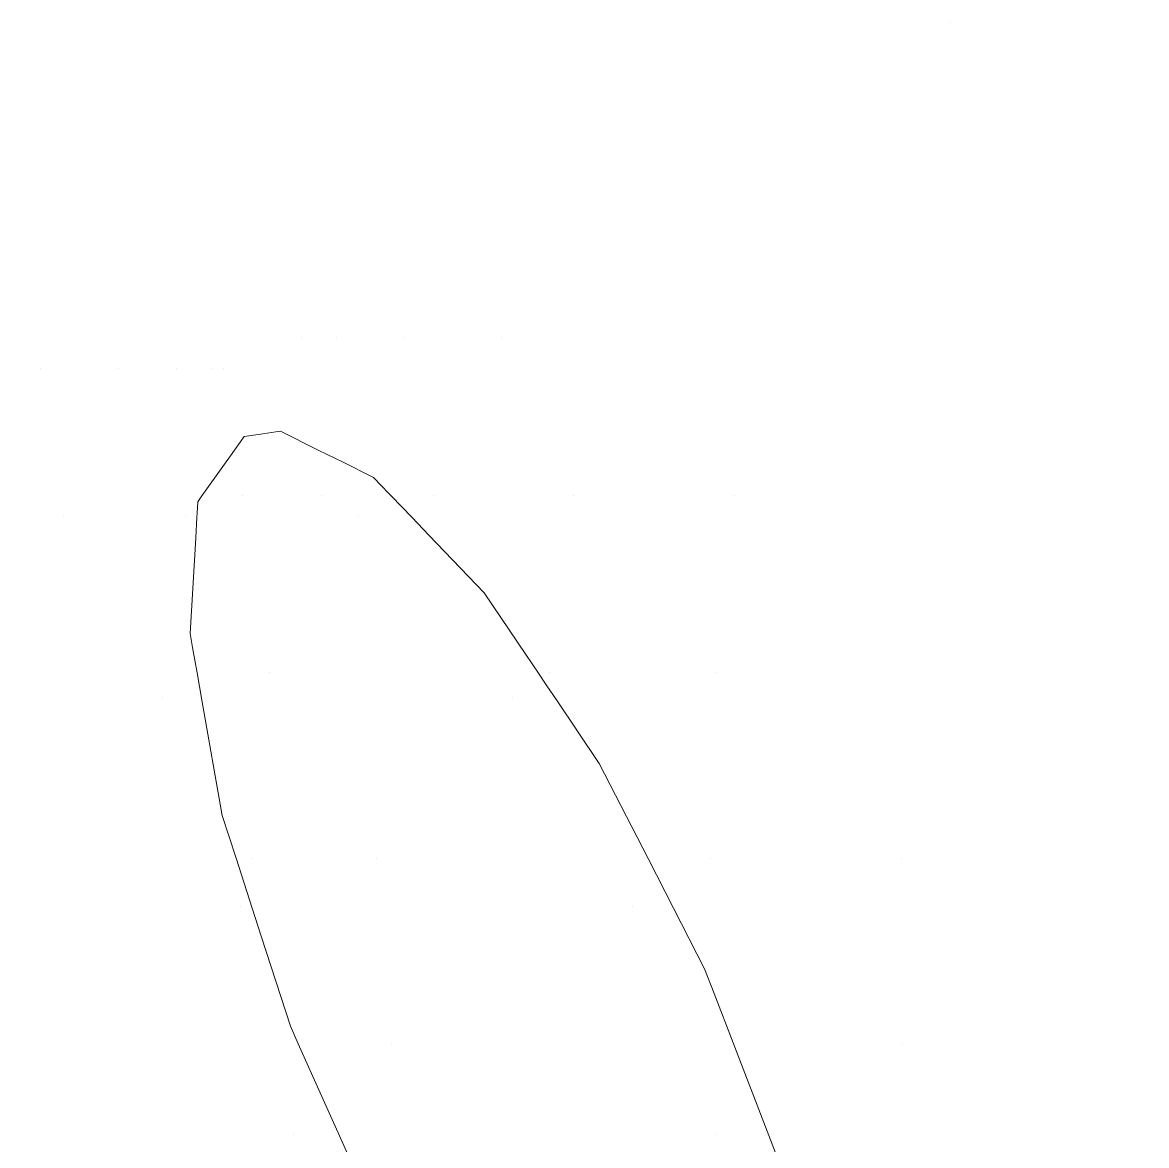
# Model space of a CAD drawing. Header units: millimetres. Extents: x 5.8 to 24, y 1.5 to 15.8.
# Drawn here: x 15.03 to 20.75, y 10.04 to 15.75 of the extents above; entities that cross this region are included whole.
import ezdxf

# ---------------------------------------------------------------- set-up
doc = ezdxf.new("R2010")
doc.units = ezdxf.units.MM
doc.header["$LTSCALE"] = 50
doc.layers.add('None', color=7, linetype='Continuous', lineweight=5)

msp = doc.modelspace()

# ---------------------------------------------------------------- linework, layer by layer
at = {"layer": 'None', "color": 7, "linetype": 'Continuous', "lineweight": 5, "transparency": 33554687}
for points, invisible_edges in [([(18.8613, 15.6434, 5.1765), (18.8107, 15.6434, 5.3902), (19.75, 15.75, 5.5)], 11), ([(18.8107, 15.6434, 5.3902), (18.8107, 15.6434, 5.6098), (19.75, 15.75, 5.5)], 11), ([(18.8107, 15.6434, 5.6098), (18.8613, 15.6434, 5.8235), (19.75, 15.75, 5.5)], 11), ([(18.9599, 15.6434, 4.9803), (18.8613, 15.6434, 5.1765), (19.75, 15.75, 5.5)], 11), ([(18.8613, 15.6434, 5.8235), (18.9599, 15.6434, 6.0197), (19.75, 15.75, 5.5)], 11), ([(19.101, 15.6434, 4.8121), (18.9599, 15.6434, 4.9803), (19.75, 15.75, 5.5)], 11), ([(18.9599, 15.6434, 6.0197), (19.101, 15.6434, 6.1879), (19.75, 15.75, 5.5)], 11), ([(19.2771, 15.6434, 4.681), (19.101, 15.6434, 4.8121), (19.75, 15.75, 5.5)], 11), ([(19.101, 15.6434, 6.1879), (19.2771, 15.6434, 6.319), (19.75, 15.75, 5.5)], 11), ([(19.4788, 15.6434, 4.594), (19.2771, 15.6434, 4.681), (19.75, 15.75, 5.5)], 11), ([(19.2771, 15.6434, 6.319), (19.4788, 15.6434, 6.406), (19.75, 15.75, 5.5)], 11), ([(19.695, 15.6434, 4.5559), (19.4788, 15.6434, 4.594), (19.75, 15.75, 5.5)], 11), ([(19.4788, 15.6434, 6.406), (19.695, 15.6434, 6.4441), (19.75, 15.75, 5.5)], 11), ([(19.9142, 15.6434, 4.5687), (19.695, 15.6434, 4.5559), (19.75, 15.75, 5.5)], 11), ([(19.695, 15.6434, 6.4441), (19.9142, 15.6434, 6.4313), (19.75, 15.75, 5.5)], 11), ([(20.6957, 15.6434, 5.5), (20.6702, 15.6434, 5.2819), (19.75, 15.75, 5.5)], 11), ([(20.6702, 15.6434, 5.2819), (20.5951, 15.6434, 5.0756), (19.75, 15.75, 5.5)], 11), ([(20.5951, 15.6434, 5.0756), (20.4745, 15.6434, 4.8921), (19.75, 15.75, 5.5)], 11), ([(20.4745, 15.6434, 4.8921), (20.3147, 15.6434, 4.7414), (19.75, 15.75, 5.5)], 11), ([(20.3147, 15.6434, 4.7414), (20.1246, 15.6434, 4.6316), (19.75, 15.75, 5.5)], 11), ([(20.1246, 15.6434, 4.6316), (19.9142, 15.6434, 4.5687), (19.75, 15.75, 5.5)], 11), ([(19.9142, 15.6434, 6.4313), (20.1246, 15.6434, 6.3684), (19.75, 15.75, 5.5)], 11), ([(20.1246, 15.6434, 6.3684), (20.3147, 15.6434, 6.2586), (19.75, 15.75, 5.5)], 11), ([(20.3147, 15.6434, 6.2586), (20.4745, 15.6434, 6.1079), (19.75, 15.75, 5.5)], 11), ([(20.4745, 15.6434, 6.1079), (20.5951, 15.6434, 5.9244), (19.75, 15.75, 5.5)], 11), ([(20.5951, 15.6434, 5.9244), (20.6702, 15.6434, 5.7181), (19.75, 15.75, 5.5)], 11), ([(20.6702, 15.6434, 5.7181), (20.6957, 15.6434, 5.5), (19.75, 15.75, 5.5)], 11), ([(18.0172, 15.3291, 4.8693), (17.9185, 15.3291, 5.2859), (18.8107, 15.6434, 5.3902), (18.8613, 15.6434, 5.1765)], 15), ([(17.9185, 15.3291, 5.2859), (17.9185, 15.3291, 5.7141), (18.8107, 15.6434, 5.6098), (18.8107, 15.6434, 5.3902)], 15), ([(17.9185, 15.3291, 5.7141), (18.0172, 15.3291, 6.1307), (18.8613, 15.6434, 5.8235), (18.8107, 15.6434, 5.6098)], 15), ([(18.2094, 15.3291, 4.4867), (18.0172, 15.3291, 4.8693), (18.8613, 15.6434, 5.1765), (18.9599, 15.6434, 4.9803)], 15), ([(18.0172, 15.3291, 6.1307), (18.2094, 15.3291, 6.5133), (18.9599, 15.6434, 6.0197), (18.8613, 15.6434, 5.8235)], 15), ([(18.4846, 15.3291, 4.1587), (18.2094, 15.3291, 4.4867), (18.9599, 15.6434, 4.9803), (19.101, 15.6434, 4.8121)], 15), ([(18.2094, 15.3291, 6.5133), (18.4846, 15.3291, 6.8413), (19.101, 15.6434, 6.1879), (18.9599, 15.6434, 6.0197)], 15), ([(18.828, 15.3291, 3.903), (18.4846, 15.3291, 4.1587), (19.101, 15.6434, 4.8121), (19.2771, 15.6434, 4.681)], 15), ([(18.4846, 15.3291, 6.8413), (18.828, 15.3291, 7.097), (19.2771, 15.6434, 6.319), (19.101, 15.6434, 6.1879)], 15), ([(19.2211, 15.3291, 3.7335), (18.828, 15.3291, 3.903), (19.2771, 15.6434, 4.681), (19.4788, 15.6434, 4.594)], 15), ([(18.828, 15.3291, 7.097), (19.2211, 15.3291, 7.2665), (19.4788, 15.6434, 6.406), (19.2771, 15.6434, 6.319)], 15), ([(19.6428, 15.3291, 3.6591), (19.2211, 15.3291, 3.7335), (19.4788, 15.6434, 4.594), (19.695, 15.6434, 4.5559)], 15), ([(19.2211, 15.3291, 7.2665), (19.6428, 15.3291, 7.3409), (19.695, 15.6434, 6.4441), (19.4788, 15.6434, 6.406)], 15), ([(20.0702, 15.3291, 3.684), (19.6428, 15.3291, 3.6591), (19.695, 15.6434, 4.5559), (19.9142, 15.6434, 4.5687)], 15), ([(19.6428, 15.3291, 7.3409), (20.0702, 15.3291, 7.316), (19.9142, 15.6434, 6.4313), (19.695, 15.6434, 6.4441)], 15), ([(20.4804, 15.3291, 3.8068), (20.0702, 15.3291, 3.684), (19.9142, 15.6434, 4.5687), (20.1246, 15.6434, 4.6316)], 15), ([(20.0702, 15.3291, 7.316), (20.4804, 15.3291, 7.1932), (20.1246, 15.6434, 6.3684), (19.9142, 15.6434, 6.4313)], 15), ([(20.8512, 15.3291, 4.0209), (20.4804, 15.3291, 3.8068), (20.1246, 15.6434, 4.6316), (20.3147, 15.6434, 4.7414)], 15), ([(20.4804, 15.3291, 7.1932), (20.8512, 15.3291, 6.9791), (20.3147, 15.6434, 6.2586), (20.1246, 15.6434, 6.3684)], 15), ([(21.1626, 15.3291, 4.3147), (20.8512, 15.3291, 4.0209), (20.3147, 15.6434, 4.7414), (20.4745, 15.6434, 4.8921)], 15), ([(20.8512, 15.3291, 6.9791), (21.1626, 15.3291, 6.6853), (20.4745, 15.6434, 6.1079), (20.3147, 15.6434, 6.2586)], 15), ([(21.3979, 15.3291, 4.6724), (21.1626, 15.3291, 4.3147), (20.4745, 15.6434, 4.8921), (20.5951, 15.6434, 5.0756)], 15), ([(21.1626, 15.3291, 6.6853), (21.3979, 15.3291, 6.3276), (20.5951, 15.6434, 5.9244), (20.4745, 15.6434, 6.1079)], 15), ([(21.5443, 15.3291, 5.0747), (21.3979, 15.3291, 4.6724), (20.5951, 15.6434, 5.0756), (20.6702, 15.6434, 5.2819)], 15), ([(21.3979, 15.3291, 6.3276), (21.5443, 15.3291, 5.9253), (20.6702, 15.6434, 5.7181), (20.5951, 15.6434, 5.9244)], 15), ([(21.594, 15.3291, 5.5), (21.5443, 15.3291, 5.0747), (20.6702, 15.6434, 5.2819), (20.6957, 15.6434, 5.5)], 15), ([(21.5443, 15.3291, 5.9253), (21.594, 15.3291, 5.5), (20.6957, 15.6434, 5.5), (20.6702, 15.6434, 5.7181)], 15), ([(17.26, 14.8228, 4.5937), (17.1181, 14.8228, 5.1924), (17.9185, 15.3291, 5.2859), (18.0172, 15.3291, 4.8693)], 15), ([(17.1181, 14.8228, 5.1924), (17.1181, 14.8228, 5.8076), (17.9185, 15.3291, 5.7141), (17.9185, 15.3291, 5.2859)], 15), ([(17.1181, 14.8228, 5.8076), (17.26, 14.8228, 6.4063), (18.0172, 15.3291, 6.1307), (17.9185, 15.3291, 5.7141)], 15), ([(17.5361, 14.8228, 4.0439), (17.26, 14.8228, 4.5937), (18.0172, 15.3291, 4.8693), (18.2094, 15.3291, 4.4867)], 15), ([(17.26, 14.8228, 6.4063), (17.5361, 14.8228, 6.9561), (18.2094, 15.3291, 6.5133), (18.0172, 15.3291, 6.1307)], 15), ([(17.9316, 14.8228, 3.5726), (17.5361, 14.8228, 4.0439), (18.2094, 15.3291, 4.4867), (18.4846, 15.3291, 4.1587)], 15), ([(17.5361, 14.8228, 6.9561), (17.9316, 14.8228, 7.4274), (18.4846, 15.3291, 6.8413), (18.2094, 15.3291, 6.5133)], 15), ([(18.4251, 14.8228, 3.2052), (17.9316, 14.8228, 3.5726), (18.4846, 15.3291, 4.1587), (18.828, 15.3291, 3.903)], 15), ([(17.9316, 14.8228, 7.4274), (18.4251, 14.8228, 7.7948), (18.828, 15.3291, 7.097), (18.4846, 15.3291, 6.8413)], 15), ([(18.99, 14.8228, 2.9615), (18.4251, 14.8228, 3.2052), (18.828, 15.3291, 3.903), (19.2211, 15.3291, 3.7335)], 15), ([(18.4251, 14.8228, 7.7948), (18.99, 14.8228, 8.0385), (19.2211, 15.3291, 7.2665), (18.828, 15.3291, 7.097)], 15), ([(19.5959, 14.8228, 2.8547), (18.99, 14.8228, 2.9615), (19.2211, 15.3291, 3.7335), (19.6428, 15.3291, 3.6591)], 15), ([(18.99, 14.8228, 8.0385), (19.5959, 14.8228, 8.1453), (19.6428, 15.3291, 7.3409), (19.2211, 15.3291, 7.2665)], 15), ([(20.2101, 14.8228, 2.8904), (19.5959, 14.8228, 2.8547), (19.6428, 15.3291, 3.6591), (20.0702, 15.3291, 3.684)], 15), ([(19.5959, 14.8228, 8.1453), (20.2101, 14.8228, 8.1096), (20.0702, 15.3291, 7.316), (19.6428, 15.3291, 7.3409)], 15), ([(20.7995, 14.8228, 3.0669), (20.2101, 14.8228, 2.8904), (20.0702, 15.3291, 3.684), (20.4804, 15.3291, 3.8068)], 15), ([(20.2101, 14.8228, 8.1096), (20.7995, 14.8228, 7.9331), (20.4804, 15.3291, 7.1932), (20.0702, 15.3291, 7.316)], 15), ([(21.3324, 14.8228, 3.3745), (20.7995, 14.8228, 3.0669), (20.4804, 15.3291, 3.8068), (20.8512, 15.3291, 4.0209)], 15), ([(20.7995, 14.8228, 7.9331), (21.3324, 14.8228, 7.6255), (20.8512, 15.3291, 6.9791), (20.4804, 15.3291, 7.1932)], 15), ([(16.6276, 14.1498, 4.3635), (16.4497, 14.1498, 5.1142), (17.1181, 14.8228, 5.1924), (17.26, 14.8228, 4.5937)], 15), ([(16.4497, 14.1498, 5.1142), (16.4497, 14.1498, 5.8858), (17.1181, 14.8228, 5.8076), (17.1181, 14.8228, 5.1924)], 15), ([(16.4497, 14.1498, 5.8858), (16.6276, 14.1498, 6.6365), (17.26, 14.8228, 6.4063), (17.1181, 14.8228, 5.8076)], 15), ([(16.9739, 14.1498, 3.6741), (16.6276, 14.1498, 4.3635), (17.26, 14.8228, 4.5937), (17.5361, 14.8228, 4.0439)], 15), ([(16.6276, 14.1498, 6.6365), (16.9739, 14.1498, 7.3259), (17.5361, 14.8228, 6.9561), (17.26, 14.8228, 6.4063)], 15), ([(17.4698, 14.1498, 3.0831), (16.9739, 14.1498, 3.6741), (17.5361, 14.8228, 4.0439), (17.9316, 14.8228, 3.5726)], 15), ([(16.9739, 14.1498, 7.3259), (17.4698, 14.1498, 7.9169), (17.9316, 14.8228, 7.4274), (17.5361, 14.8228, 6.9561)], 15), ([(18.0886, 14.1498, 2.6224), (17.4698, 14.1498, 3.0831), (17.9316, 14.8228, 3.5726), (18.4251, 14.8228, 3.2052)], 15), ([(17.4698, 14.1498, 7.9169), (18.0886, 14.1498, 8.3776), (18.4251, 14.8228, 7.7948), (17.9316, 14.8228, 7.4274)], 15), ([(18.797, 14.1498, 2.3168), (18.0886, 14.1498, 2.6224), (18.4251, 14.8228, 3.2052), (18.99, 14.8228, 2.9615)], 15), ([(18.0886, 14.1498, 8.3776), (18.797, 14.1498, 8.6832), (18.99, 14.8228, 8.0385), (18.4251, 14.8228, 7.7948)], 15), ([(19.5568, 14.1498, 2.1828), (18.797, 14.1498, 2.3168), (18.99, 14.8228, 2.9615), (19.5959, 14.8228, 2.8547)], 15), ([(18.797, 14.1498, 8.6832), (19.5568, 14.1498, 8.8172), (19.5959, 14.8228, 8.1453), (18.99, 14.8228, 8.0385)], 15), ([(20.327, 14.1498, 2.2277), (19.5568, 14.1498, 2.1828), (19.5959, 14.8228, 2.8547), (20.2101, 14.8228, 2.8904)], 15), ([(19.5568, 14.1498, 8.8172), (20.327, 14.1498, 8.7723), (20.2101, 14.8228, 8.1096), (19.5959, 14.8228, 8.1453)], 15), ([(21.0661, 14.1498, 2.449), (20.327, 14.1498, 2.2277), (20.2101, 14.8228, 2.8904), (20.7995, 14.8228, 3.0669)], 15), ([(20.327, 14.1498, 8.7723), (21.0661, 14.1498, 8.551), (20.7995, 14.8228, 7.9331), (20.2101, 14.8228, 8.1096)], 15), ([(15.126, 13.989, 0.6061), (14.6414, 13.989, 0.1643), (13.9695, 14.5442, 1.0541), (14.302, 14.5442, 1.3573)], 15), ([(14.6414, 13.989, 5.8357), (15.126, 13.989, 5.3939), (14.302, 14.5442, 4.6427), (13.9695, 14.5442, 4.9459)], 15), ([(15.5212, 13.989, 1.1294), (15.126, 13.989, 0.6061), (14.302, 14.5442, 1.3573), (14.5732, 14.5442, 1.7164)], 15), ([(15.126, 13.989, 5.3939), (15.5212, 13.989, 4.8706), (14.5732, 14.5442, 4.2836), (14.302, 14.5442, 4.6427)], 15), ([(15.8135, 13.989, 1.7164), (15.5212, 13.989, 1.1294), (14.5732, 14.5442, 1.7164), (14.7737, 14.5442, 2.1192)], 15), ([(15.5212, 13.989, 4.8706), (15.8135, 13.989, 4.2836), (14.7737, 14.5442, 3.8808), (14.5732, 14.5442, 4.2836)], 15), ([(15.9929, 13.989, 2.3471), (15.8135, 13.989, 1.7164), (14.7737, 14.5442, 2.1192), (14.8969, 14.5442, 2.5519)], 15), ([(15.8135, 13.989, 4.2836), (15.9929, 13.989, 3.6529), (14.8969, 14.5442, 3.4481), (14.7737, 14.5442, 3.8808)], 15), ([(16.0534, 13.989, 3), (15.9929, 13.989, 2.3471), (14.8969, 14.5442, 2.5519), (14.9384, 14.5442, 3)], 15), ([(15.9929, 13.989, 3.6529), (16.0534, 13.989, 3), (14.9384, 14.5442, 3), (14.8969, 14.5442, 3.4481)], 15), ([(16.4497, 14.1498, 5.8858), (16.0596, 13.5048, 5.2208), (15.945, 13.3438, 5.7625)], 9), ([(15.945, 13.3438, 5.7625), (15.9468, 13.344, 5.9445), (16.4497, 14.1498, 5.8858)], 11), ([(15.9468, 13.344, 5.9445), (16.1518, 13.344, 6.8096), (16.6276, 14.1498, 6.6365), (16.4497, 14.1498, 5.8858)], 15), ([(16.4497, 14.1498, 5.1142), (16.0903, 13.5479, 5.076), (16.0596, 13.5048, 5.2208)], 9), ([(16.0596, 13.5048, 5.2208), (16.4497, 14.1498, 5.8858), (16.4497, 14.1498, 5.1142)], 11), ([(16.1602, 13.6462, 4.7455), (16.0903, 13.5479, 5.076), (16.4497, 14.1498, 5.1142)], 10), ([(16.1518, 13.344, 6.8096), (16.5508, 13.344, 7.6041), (16.9739, 14.1498, 7.3259), (16.6276, 14.1498, 6.6365)], 15), ([(16.2544, 13.6593, 4.4551), (16.1602, 13.6462, 4.7455), (16.4497, 14.1498, 5.1142)], 10), ([(16.4497, 14.1498, 5.1142), (16.6276, 14.1498, 4.3635), (16.2544, 13.6593, 4.4551)], 11), ([(16.6276, 14.1498, 4.3635), (16.3205, 13.6684, 4.2516), (16.2544, 13.6593, 4.4551)], 9), ([(16.3444, 13.6718, 4.1779), (16.3205, 13.6684, 4.2516), (16.6276, 14.1498, 4.3635)], 10), ([(16.9739, 14.1498, 3.6741), (16.5364, 13.5767, 3.7446), (16.3444, 13.6718, 4.1779)], 9), ([(16.3444, 13.6718, 4.1779), (16.6276, 14.1498, 4.3635), (16.9739, 14.1498, 3.6741)], 11), ([(16.9739, 14.1498, 3.6741), (16.6622, 13.5144, 3.4609), (16.5364, 13.5767, 3.7446)], 9), ([(16.5508, 13.344, 7.6041), (17.1223, 13.344, 8.2852), (17.4698, 14.1498, 7.9169), (16.9739, 14.1498, 7.3259)], 15), ([(17.4698, 14.1498, 3.0831), (16.8172, 13.4376, 3.1111), (16.6622, 13.5144, 3.4609)], 9), ([(16.6622, 13.5144, 3.4609), (16.9739, 14.1498, 3.6741), (17.4698, 14.1498, 3.0831)], 11), ([(16.8951, 13.3565, 2.9907), (16.8172, 13.4376, 3.1111), (17.4698, 14.1498, 3.0831)], 10), ([(16.9074, 13.3437, 2.9717), (16.8951, 13.3565, 2.9907), (17.4698, 14.1498, 3.0831)], 10), ([(17.4698, 14.1498, 3.0831), (17.1223, 13.344, 2.7148), (16.9074, 13.3437, 2.9717)], 11), ([(17.8354, 13.344, 2.1839), (17.1223, 13.344, 2.7148), (17.4698, 14.1498, 3.0831), (18.0886, 14.1498, 2.6224)], 15), ([(17.1223, 13.344, 8.2852), (17.8354, 13.344, 8.8161), (18.0886, 14.1498, 8.3776), (17.4698, 14.1498, 7.9169)], 15), ([(18.6518, 13.344, 1.8317), (17.8354, 13.344, 2.1839), (18.0886, 14.1498, 2.6224), (18.797, 14.1498, 2.3168)], 15), ([(17.8354, 13.344, 8.8161), (18.6518, 13.344, 9.1683), (18.797, 14.1498, 8.6832), (18.0886, 14.1498, 8.3776)], 15), ([(19.5274, 13.344, 1.6774), (18.6518, 13.344, 1.8317), (18.797, 14.1498, 2.3168), (19.5568, 14.1498, 2.1828)], 15), ([(18.6518, 13.344, 9.1683), (19.5274, 13.344, 9.3226), (19.5568, 14.1498, 8.8172), (18.797, 14.1498, 8.6832)], 15), ([(20.4149, 13.344, 1.7291), (19.5274, 13.344, 1.6774), (19.5568, 14.1498, 2.1828), (20.327, 14.1498, 2.2277)], 15), ([(19.5274, 13.344, 9.3226), (20.4149, 13.344, 9.2709), (20.327, 14.1498, 8.7723), (19.5568, 14.1498, 8.8172)], 15), ([(21.2666, 13.344, 1.984), (20.4149, 13.344, 1.7291), (20.327, 14.1498, 2.2277), (21.0661, 14.1498, 2.449)], 15), ([(20.4149, 13.344, 9.2709), (21.2666, 13.344, 9.016), (21.0661, 14.1498, 8.551), (20.327, 14.1498, 8.7723)], 15), ([(15.2404, 13.2383, -0.6289), (14.527, 13.2383, -1.0707), (14.0839, 13.989, -0.1809), (14.6414, 13.989, 0.1643)], 15), ([(14.527, 13.2383, 7.0707), (15.2404, 13.2383, 6.6289), (14.6414, 13.989, 5.8357), (14.0839, 13.989, 6.1809)], 15), ([(15.8606, 13.2383, -0.0636), (15.2404, 13.2383, -0.6289), (14.6414, 13.989, 0.1643), (15.126, 13.989, 0.6061)], 15), ([(15.2404, 13.2383, 6.6289), (15.8606, 13.2383, 6.0636), (15.126, 13.989, 5.3939), (14.6414, 13.989, 5.8357)], 15), ([(15.126, 13.989, 5.3939), (15.945, 13.3438, 5.7625), (16.0596, 13.5048, 5.2208)], 9), ([(15.126, 13.989, 5.3939), (15.9237, 13.3137, 5.8635), (15.945, 13.3438, 5.7625)], 9), ([(15.9203, 13.255, 5.9497), (15.126, 13.989, 5.3939), (15.8606, 13.2383, 6.0636)], 11), ([(15.9203, 13.255, 5.9497), (15.9237, 13.3137, 5.8635), (15.126, 13.989, 5.3939)], 10), ([(16.0596, 13.5048, 5.2208), (15.5212, 13.989, 4.8706), (15.126, 13.989, 5.3939)], 11), ([(16.3663, 13.2383, 0.6061), (15.8606, 13.2383, -0.0636), (15.126, 13.989, 0.6061), (15.5212, 13.989, 1.1294)], 15), ([(15.8135, 13.989, 4.2836), (15.5212, 13.989, 4.8706), (16.1602, 13.6462, 4.7455)], 11), ([(15.5212, 13.989, 4.8706), (16.0596, 13.5048, 5.2208), (16.0903, 13.5479, 5.076)], 9), ([(16.0903, 13.5479, 5.076), (16.1602, 13.6462, 4.7455), (15.5212, 13.989, 4.8706)], 10), ([(16.7404, 13.2383, 1.3573), (16.3663, 13.2383, 0.6061), (15.5212, 13.989, 1.1294), (15.8135, 13.989, 1.7164)], 15), ([(15.8135, 13.989, 4.2836), (16.3205, 13.6684, 4.2516), (16.3444, 13.6718, 4.1779)], 9), ([(15.8135, 13.989, 4.2836), (16.2544, 13.6593, 4.4551), (16.3205, 13.6684, 4.2516)], 9), ([(16.3444, 13.6718, 4.1779), (15.9929, 13.989, 3.6529), (15.8135, 13.989, 4.2836)], 11), ([(16.1602, 13.6462, 4.7455), (16.2544, 13.6593, 4.4551), (15.8135, 13.989, 4.2836)], 10), ([(16.97, 13.2383, 2.1644), (16.7404, 13.2383, 1.3573), (15.8135, 13.989, 1.7164), (15.9929, 13.989, 2.3471)], 15), ([(16.0534, 13.989, 3), (15.9929, 13.989, 3.6529), (16.5364, 13.5767, 3.7446)], 11), ([(15.9929, 13.989, 2.3471), (16.9074, 13.3437, 2.9717), (17.0128, 13.2339, 2.8088)], 9), ([(15.9929, 13.989, 2.3471), (16.0534, 13.989, 3), (16.8951, 13.3565, 2.9907)], 11), ([(16.8951, 13.3565, 2.9907), (16.9074, 13.3437, 2.9717), (15.9929, 13.989, 2.3471)], 10), ([(17.0128, 13.2339, 2.8088), (16.97, 13.2383, 2.1644), (15.9929, 13.989, 2.3471)], 11), ([(16.3444, 13.6718, 4.1779), (16.5364, 13.5767, 3.7446), (15.9929, 13.989, 3.6529)], 10), ([(16.5364, 13.5767, 3.7446), (16.6622, 13.5144, 3.4609), (16.0534, 13.989, 3)], 10), ([(16.6622, 13.5144, 3.4609), (16.8172, 13.4376, 3.1111), (16.0534, 13.989, 3)], 10), ([(16.8172, 13.4376, 3.1111), (16.8951, 13.3565, 2.9907), (16.0534, 13.989, 3)], 10), ([(15.913, 13.1304, 6.1327), (15.8848, 12.6442, 6.8467), (16.1518, 13.344, 6.8096)], 10), ([(15.8848, 12.6442, 6.8467), (15.8975, 12.5724, 6.9032), (16.1518, 13.344, 6.8096)], 10), ([(16.5508, 13.344, 7.6041), (15.8975, 12.5724, 6.9032), (15.9201, 12.4443, 7.0042)], 9), ([(16.5508, 13.344, 7.6041), (16.1518, 13.344, 6.8096), (15.8975, 12.5724, 6.9032)], 11), ([(15.9191, 13.2355, 5.9784), (15.913, 13.1304, 6.1327), (16.1518, 13.344, 6.8096)], 10), ([(15.9468, 13.344, 5.9445), (15.9203, 13.255, 5.9497), (15.9191, 13.2355, 5.9784)], 9), ([(15.9191, 13.2355, 5.9784), (16.1518, 13.344, 6.8096), (15.9468, 13.344, 5.9445)], 11), ([(15.9201, 12.4443, 7.0042), (16.2882, 12.4457, 7.7769), (16.5508, 13.344, 7.6041)], 11), ([(15.9237, 13.3137, 5.8635), (15.9203, 13.255, 5.9497), (15.9468, 13.344, 5.9445)], 10), ([(15.9468, 13.344, 5.9445), (15.945, 13.3438, 5.7625), (15.9237, 13.3137, 5.8635)], 9), ([(16.2882, 12.4457, 7.7769), (16.9066, 12.4457, 8.5138), (17.1223, 13.344, 8.2852), (16.5508, 13.344, 7.6041)], 15), ([(16.9066, 12.4457, 8.5138), (17.6783, 12.4457, 9.0883), (17.8354, 13.344, 8.8161), (17.1223, 13.344, 8.2852)], 15), ([(17.0128, 13.2339, 2.8088), (16.9074, 13.3437, 2.9717), (17.1223, 13.344, 2.7148)], 10), ([(17.1223, 13.344, 2.7148), (17.0991, 13.144, 2.6753), (17.0128, 13.2339, 2.8088)], 9), ([(17.8354, 13.344, 2.1839), (17.3799, 12.8515, 2.2414), (17.0991, 13.144, 2.6753)], 9), ([(17.0991, 13.144, 2.6753), (17.1223, 13.344, 2.7148), (17.8354, 13.344, 2.1839)], 11), ([(17.5917, 12.5373, 2.0358), (17.3799, 12.8515, 2.2414), (17.8354, 13.344, 2.1839)], 10), ([(17.5917, 12.5373, 2.0358), (17.8354, 13.344, 2.1839), (17.7112, 12.4452, 1.9475)], 11), ([(17.6783, 12.4457, 9.0883), (18.5616, 12.4457, 9.4694), (18.6518, 13.344, 9.1683), (17.8354, 13.344, 8.8161)], 15), ([(17.7112, 12.4452, 1.9475), (17.8354, 13.344, 2.1839), (18.6518, 13.344, 1.8317)], 11), ([(18.6518, 13.344, 1.8317), (18.5616, 12.4457, 1.5306), (17.7112, 12.4452, 1.9475)], 11), ([(19.5091, 12.4457, 1.3636), (18.5616, 12.4457, 1.5306), (18.6518, 13.344, 1.8317), (19.5274, 13.344, 1.6774)], 15), ([(18.5616, 12.4457, 9.4694), (19.5091, 12.4457, 9.6364), (19.5274, 13.344, 9.3226), (18.6518, 13.344, 9.1683)], 15), ([(20.4695, 12.4457, 1.4195), (19.5091, 12.4457, 1.3636), (19.5274, 13.344, 1.6774), (20.4149, 13.344, 1.7291)], 15), ([(19.5091, 12.4457, 9.6364), (20.4695, 12.4457, 9.5805), (20.4149, 13.344, 9.2709), (19.5274, 13.344, 9.3226)], 15), ([(21.3911, 12.4457, 1.6954), (20.4695, 12.4457, 1.4195), (20.4149, 13.344, 1.7291), (21.2666, 13.344, 1.984)], 15), ([(20.4695, 12.4457, 9.5805), (21.3911, 12.4457, 9.3046), (21.2666, 13.344, 9.016), (20.4149, 13.344, 9.2709)], 15), ([(15.7462, 12.3178, -1.2986), (14.901, 12.3178, -1.8219), (14.527, 13.2383, -1.0707), (15.2404, 13.2383, -0.6289)], 15), ([(14.901, 12.3178, 7.8219), (15.7462, 12.3178, 7.2986), (15.2404, 13.2383, 6.6289), (14.527, 13.2383, 7.0707)], 15), ([(15.2404, 13.2383, 6.6289), (15.8848, 12.6442, 6.8467), (15.913, 13.1304, 6.1327)], 9), ([(15.8975, 12.5724, 6.9032), (15.2404, 13.2383, 6.6289), (15.7462, 12.3178, 7.2986)], 11), ([(15.8975, 12.5724, 6.9032), (15.8848, 12.6442, 6.8467), (15.2404, 13.2383, 6.6289)], 10), ([(15.913, 13.1304, 6.1327), (15.8606, 13.2383, 6.0636), (15.2404, 13.2383, 6.6289)], 11), ([(16.4808, 12.3178, -0.6289), (15.7462, 12.3178, -1.2986), (15.2404, 13.2383, -0.6289), (15.8606, 13.2383, -0.0636)], 15), ([(15.8606, 13.2383, 6.0636), (15.9191, 13.2355, 5.9784), (15.9203, 13.255, 5.9497)], 9), ([(15.9191, 13.2355, 5.9784), (15.8606, 13.2383, 6.0636), (15.913, 13.1304, 6.1327)], 3), ([(17.0798, 12.3178, 0.1643), (16.4808, 12.3178, -0.6289), (15.8606, 13.2383, -0.0636), (16.3663, 13.2383, 0.6061)], 15), ([(17.5229, 12.3178, 1.0541), (17.0798, 12.3178, 0.1643), (16.3663, 13.2383, 0.6061), (16.7404, 13.2383, 1.3573)], 15), ([(16.7404, 13.2383, 1.3573), (16.97, 13.2383, 2.1644), (17.5917, 12.5373, 2.0358)], 11), ([(17.5917, 12.5373, 2.0358), (17.5229, 12.3178, 1.0541), (16.7404, 13.2383, 1.3573)], 11), ([(16.97, 13.2383, 2.1644), (17.0128, 13.2339, 2.8088), (17.0991, 13.144, 2.6753)], 9), ([(17.0991, 13.144, 2.6753), (17.3799, 12.8515, 2.2414), (16.97, 13.2383, 2.1644)], 10), ([(17.3799, 12.8515, 2.2414), (17.5917, 12.5373, 2.0358), (16.97, 13.2383, 2.1644)], 10), ([(15.7462, 12.3178, 7.2986), (15.9201, 12.4443, 7.0042), (15.8975, 12.5724, 6.9032)], 9), ([(17.5917, 12.5373, 2.0358), (17.6552, 12.443, 1.9741), (17.5229, 12.3178, 1.0541)], 10), ([(17.7112, 12.4452, 1.9475), (17.6552, 12.443, 1.9741), (17.5917, 12.5373, 2.0358)], 9), ([(15.7462, 12.3178, 7.2986), (15.9445, 12.3058, 7.1134), (15.9201, 12.4443, 7.0042)], 9), ([(16.2882, 12.4457, 7.7769), (15.9201, 12.4443, 7.0042), (15.9445, 12.3058, 7.1134)], 9), ([(15.9445, 12.3058, 7.1134), (16.0482, 11.7183, 7.5764), (16.2882, 12.4457, 7.7769)], 10), ([(16.1992, 11.5, 7.8354), (16.2882, 12.4457, 7.7769), (16.0482, 11.7183, 7.5764)], 11), ([(16.1992, 11.5, 7.8354), (16.8335, 11.5, 8.5913), (16.9066, 12.4457, 8.5138), (16.2882, 12.4457, 7.7769)], 15), ([(16.8335, 11.5, 8.5913), (17.625, 11.5, 9.1806), (17.6783, 12.4457, 9.0883), (16.9066, 12.4457, 8.5138)], 15), ([(17.6552, 12.443, 1.9741), (17.6986, 12.3786, 1.932), (17.5229, 12.3178, 1.0541)], 10), ([(17.625, 11.5, 9.1806), (18.5311, 11.5, 9.5715), (18.5616, 12.4457, 9.4694), (17.6783, 12.4457, 9.0883)], 15), ([(17.6552, 12.443, 1.9741), (17.7112, 12.4452, 1.9475), (17.6986, 12.3786, 1.932)], 3), ([(17.7472, 12.3065, 1.8847), (17.6986, 12.3786, 1.932), (17.7112, 12.4452, 1.9475), (18.5616, 12.4457, 1.5306)], 14), ([(18.5616, 12.4457, 1.5306), (17.9645, 11.984, 1.6738), (17.7472, 12.3065, 1.8847)], 9), ([(18.2128, 11.5003, 1.5824), (17.9645, 11.984, 1.6738), (18.5616, 12.4457, 1.5306)], 10), ([(18.5616, 12.4457, 1.5306), (18.5311, 11.5, 1.4285), (18.2128, 11.5003, 1.5824)], 11), ([(19.5029, 11.5, 1.2572), (18.5311, 11.5, 1.4285), (18.5616, 12.4457, 1.5306), (19.5091, 12.4457, 1.3636)], 15), ([(18.5311, 11.5, 9.5715), (19.5029, 11.5, 9.7428), (19.5091, 12.4457, 9.6364), (18.5616, 12.4457, 9.4694)], 15), ([(20.488, 11.5, 1.3146), (19.5029, 11.5, 1.2572), (19.5091, 12.4457, 1.3636), (20.4695, 12.4457, 1.4195)], 15), ([(19.5029, 11.5, 9.7428), (20.488, 11.5, 9.6854), (20.4695, 12.4457, 9.5805), (19.5091, 12.4457, 9.6364)], 15), ([(21.4333, 11.5, 1.5976), (20.488, 11.5, 1.3146), (20.4695, 12.4457, 1.4195), (21.3911, 12.4457, 1.6954)], 15), ([(20.488, 11.5, 9.6854), (21.4333, 11.5, 9.4024), (21.3911, 12.4457, 9.3046), (20.4695, 12.4457, 9.5805)], 15), ([(17.6986, 12.3786, 1.932), (17.7472, 12.3065, 1.8847), (17.5229, 12.3178, 1.0541)], 10), ([(15.1933, 11.2587, -2.4089), (14.1536, 11.2587, -2.8117), (13.9741, 12.3178, -2.181), (14.901, 12.3178, -1.8219)], 15), ([(14.1536, 11.2587, 8.8117), (15.1933, 11.2587, 8.4089), (14.901, 12.3178, 7.8219), (13.9741, 12.3178, 8.181)], 15), ([(16.1413, 11.2587, -1.8219), (15.1933, 11.2587, -2.4089), (14.901, 12.3178, -1.8219), (15.7462, 12.3178, -1.2986)], 15), ([(15.1933, 11.2587, 8.4089), (16.1413, 11.2587, 7.8219), (15.7462, 12.3178, 7.2986), (14.901, 12.3178, 7.8219)], 15), ([(16.0482, 11.7183, 7.5764), (15.7462, 12.3178, 7.2986), (16.1413, 11.2587, 7.8219)], 11), ([(16.0482, 11.7183, 7.5764), (15.9445, 12.3058, 7.1134), (15.7462, 12.3178, 7.2986)], 10), ([(16.9654, 11.2587, -1.0707), (16.1413, 11.2587, -1.8219), (15.7462, 12.3178, -1.2986), (16.4808, 12.3178, -0.6289)], 15), ([(17.6373, 11.2587, -0.1809), (16.9654, 11.2587, -1.0707), (16.4808, 12.3178, -0.6289), (17.0798, 12.3178, 0.1643)], 15), ([(18.1343, 11.2587, 0.8173), (17.6373, 11.2587, -0.1809), (17.0798, 12.3178, 0.1643), (17.5229, 12.3178, 1.0541)], 15), ([(18.1343, 11.2587, 0.8173), (17.5229, 12.3178, 1.0541), (17.9645, 11.984, 1.6738)], 11), ([(17.5229, 12.3178, 1.0541), (17.7472, 12.3065, 1.8847), (17.9645, 11.984, 1.6738)], 9), ([(17.9645, 11.984, 1.6738), (18.2128, 11.5003, 1.5824), (18.1343, 11.2587, 0.8173)], 10), ([(16.1413, 11.2587, 7.8219), (16.1182, 11.5016, 7.655), (16.0482, 11.7183, 7.5764)], 9), ([(16.0482, 11.7183, 7.5764), (16.1182, 11.5016, 7.655), (16.1992, 11.5, 7.8354)], 10), ([(16.1413, 11.2587, 7.8219), (16.2004, 11.2475, 7.7472), (16.1182, 11.5016, 7.655)], 9), ([(16.1992, 11.5, 7.8354), (16.1182, 11.5016, 7.655), (16.2004, 11.2475, 7.7472)], 9), ([(16.8335, 11.5, 8.5913), (16.1992, 11.5, 7.8354), (16.2482, 11.0996, 7.8008)], 11), ([(16.2004, 11.2475, 7.7472), (16.2482, 11.0996, 7.8008), (16.1992, 11.5, 7.8354)], 10), ([(16.2482, 11.0996, 7.8008), (16.3942, 10.6478, 7.9647), (16.8335, 11.5, 8.5913)], 10), ([(16.9066, 10.5543, 8.5138), (16.8335, 11.5, 8.5913), (16.3942, 10.6478, 7.9647)], 11), ([(16.9066, 10.5543, 8.5138), (17.6783, 10.5543, 9.0883), (17.625, 11.5, 9.1806), (16.8335, 11.5, 8.5913)], 15), ([(17.6783, 10.5543, 9.0883), (18.5616, 10.5543, 9.4694), (18.5311, 11.5, 9.5715), (17.625, 11.5, 9.1806)], 15), ([(18.2128, 11.5003, 1.5824), (18.3422, 11.2483, 1.5349), (18.1343, 11.2587, 0.8173)], 10), ([(18.3422, 11.2483, 1.5349), (18.2128, 11.5003, 1.5824), (18.5311, 11.5, 1.4285)], 10), ([(18.5311, 11.5, 1.4285), (18.5005, 10.9399, 1.4766), (18.3422, 11.2483, 1.5349)], 9), ([(18.5311, 11.5, 1.4285), (18.5494, 10.8134, 1.4994), (18.5005, 10.9399, 1.4766)], 9), ([(18.5494, 10.8134, 1.4994), (18.5311, 11.5, 1.4285), (19.5029, 11.5, 1.2572)], 11), ([(18.5616, 10.5543, 9.4694), (19.5091, 10.5543, 9.6364), (19.5029, 11.5, 9.7428), (18.5311, 11.5, 9.5715)], 15), ([(19.5029, 11.5, 1.2572), (19.5091, 10.5543, 1.3636), (18.5494, 10.8134, 1.4994)], 11), ([(20.4695, 10.5543, 1.4195), (19.5091, 10.5543, 1.3636), (19.5029, 11.5, 1.2572), (20.488, 11.5, 1.3146)], 15), ([(19.5091, 10.5543, 9.6364), (20.4695, 10.5543, 9.5805), (20.488, 11.5, 9.6854), (19.5029, 11.5, 9.7428)], 15), ([(21.3911, 10.5543, 1.6954), (20.4695, 10.5543, 1.4195), (20.488, 11.5, 1.3146), (21.4333, 11.5, 1.5976)], 15), ([(20.4695, 10.5543, 9.5805), (21.3911, 10.5543, 9.3046), (21.4333, 11.5, 9.4024), (20.488, 11.5, 9.6854)], 15), ([(15.3939, 10.0972, -2.8117), (14.2767, 10.0972, -3.2445), (14.1536, 11.2587, -2.8117), (15.1933, 11.2587, -2.4089)], 15), ([(14.2767, 10.0972, 9.2445), (15.3939, 10.0972, 8.8117), (15.1933, 11.2587, 8.4089), (14.1536, 11.2587, 8.8117)], 15), ([(16.4125, 10.0972, -2.181), (15.3939, 10.0972, -2.8117), (15.1933, 11.2587, -2.4089), (16.1413, 11.2587, -1.8219)], 15), ([(15.3939, 10.0972, 8.8117), (16.4125, 10.0972, 8.181), (16.1413, 11.2587, 7.8219), (15.1933, 11.2587, 8.4089)], 15), ([(16.1413, 11.2587, 7.8219), (16.4125, 10.0972, 8.181), (16.3942, 10.6478, 7.9647)], 11), ([(16.3942, 10.6478, 7.9647), (16.2482, 11.0996, 7.8008), (16.1413, 11.2587, 7.8219)], 10), ([(16.2482, 11.0996, 7.8008), (16.2004, 11.2475, 7.7472), (16.1413, 11.2587, 7.8219)], 10), ([(17.2979, 10.0972, -1.3738), (16.4125, 10.0972, -2.181), (16.1413, 11.2587, -1.8219), (16.9654, 11.2587, -1.0707)], 15), ([(18.0199, 10.0972, -0.4178), (17.2979, 10.0972, -1.3738), (16.9654, 11.2587, -1.0707), (17.6373, 11.2587, -0.1809)], 15), ([(18.5539, 10.0972, 0.6547), (18.0199, 10.0972, -0.4178), (17.6373, 11.2587, -0.1809), (18.1343, 11.2587, 0.8173)], 15), ([(18.5539, 10.0972, 0.6547), (18.1343, 11.2587, 0.8173), (18.5005, 10.9399, 1.4766)], 11), ([(18.1343, 11.2587, 0.8173), (18.3422, 11.2483, 1.5349), (18.5005, 10.9399, 1.4766)], 9), ([(18.5005, 10.9399, 1.4766), (18.5494, 10.8134, 1.4994), (18.5539, 10.0972, 0.6547)], 10), ([(18.5494, 10.8134, 1.4994), (18.6462, 10.5626, 1.5446), (18.5539, 10.0972, 0.6547)], 10), ([(19.5091, 10.5543, 1.3636), (18.6462, 10.5626, 1.5446), (18.5494, 10.8134, 1.4994)], 9), ([(16.4344, 10.558, 7.9647), (16.3942, 10.6478, 7.9647), (16.4125, 10.0972, 8.181)], 10), ([(16.3942, 10.6478, 7.9647), (16.4344, 10.558, 7.9647), (16.9066, 10.5543, 8.5138)], 10), ([(16.4125, 10.0972, 8.181), (16.6436, 10.0913, 7.9647), (16.4344, 10.558, 7.9647)], 9), ([(16.9066, 10.5543, 8.5138), (16.4344, 10.558, 7.9647), (16.6436, 10.0913, 7.9647)], 9), ([(17.1223, 9.656, 8.2852), (16.9066, 10.5543, 8.5138), (16.6436, 10.0913, 7.9647)], 11), ([(17.1223, 9.656, 8.2852), (17.8354, 9.656, 8.8161), (17.6783, 10.5543, 9.0883), (16.9066, 10.5543, 8.5138)], 15), ([(17.8354, 9.656, 8.8161), (18.6518, 9.656, 9.1683), (18.5616, 10.5543, 9.4694), (17.6783, 10.5543, 9.0883)], 15), ([(18.6462, 10.5626, 1.5446), (18.828, 10.092, 1.6293), (18.5539, 10.0972, 0.6547)], 10), ([(18.6518, 9.656, 9.1683), (19.5274, 9.656, 9.3226), (19.5091, 10.5543, 9.6364), (18.5616, 10.5543, 9.4694)], 15), ([(18.828, 10.092, 1.6293), (18.6462, 10.5626, 1.5446), (19.5091, 10.5543, 1.3636)], 10), ([(18.9234, 9.845, 1.6738), (18.828, 10.092, 1.6293), (19.5091, 10.5543, 1.3636)], 10), ([(19.5091, 10.5543, 1.3636), (19.5274, 9.656, 1.6774), (18.9234, 9.845, 1.6738)], 11), ([(20.4149, 9.656, 1.7291), (19.5274, 9.656, 1.6774), (19.5091, 10.5543, 1.3636), (20.4695, 10.5543, 1.4195)], 15), ([(19.5274, 9.656, 9.3226), (20.4149, 9.656, 9.2709), (20.4695, 10.5543, 9.5805), (19.5091, 10.5543, 9.6364)], 15), ([(21.2666, 9.656, 1.984), (20.4149, 9.656, 1.7291), (20.4695, 10.5543, 1.4195), (21.3911, 10.5543, 1.6954)], 15), ([(20.4149, 9.656, 9.2709), (21.2666, 9.656, 9.016), (21.3911, 10.5543, 9.3046), (20.4695, 10.5543, 9.5805)], 15), ([(15.4959, 8.8728, -3.0166), (14.3393, 8.8728, -3.4646), (14.2767, 10.0972, -3.2445), (15.3939, 10.0972, -2.8117)], 15), ([(14.3393, 8.8728, 9.4646), (15.4959, 8.8728, 9.0166), (15.3939, 10.0972, 8.8117), (14.2767, 10.0972, 9.2445)], 15), ([(16.5504, 8.8728, -2.3636), (15.4959, 8.8728, -3.0166), (15.3939, 10.0972, -2.8117), (16.4125, 10.0972, -2.181)], 15), ([(15.4959, 8.8728, 9.0166), (16.5504, 8.8728, 8.3636), (16.4125, 10.0972, 8.181), (15.3939, 10.0972, 8.8117)], 15), ([(16.4125, 10.0972, 8.181), (16.5504, 8.8728, 8.3636), (16.837, 9.6599, 7.9647)], 11), ([(16.837, 9.6599, 7.9647), (16.6436, 10.0913, 7.9647), (16.4125, 10.0972, 8.181)], 10), ([(17.467, 8.8728, -1.528), (16.5504, 8.8728, -2.3636), (16.4125, 10.0972, -2.181), (17.2979, 10.0972, -1.3738)], 15), ([(16.6436, 10.0913, 7.9647), (16.837, 9.6599, 7.9647), (17.1223, 9.656, 8.2852)], 10), ([(18.2145, 8.8728, -0.5383), (17.467, 8.8728, -1.528), (17.2979, 10.0972, -1.3738), (18.0199, 10.0972, -0.4178)], 15), ([(18.7673, 8.8728, 0.572), (18.2145, 8.8728, -0.5383), (18.0199, 10.0972, -0.4178), (18.5539, 10.0972, 0.6547)], 15), ([(18.5539, 10.0972, 0.6547), (18.828, 10.092, 1.6293), (18.9234, 9.845, 1.6738)], 9), ([(18.9234, 9.845, 1.6738), (18.7673, 8.8728, 0.572), (18.5539, 10.0972, 0.6547)], 11)]:
    msp.add_3dface(points, dxfattribs=dict(at, invisible_edges=invisible_edges))

doc.saveas('drawing.dxf')
